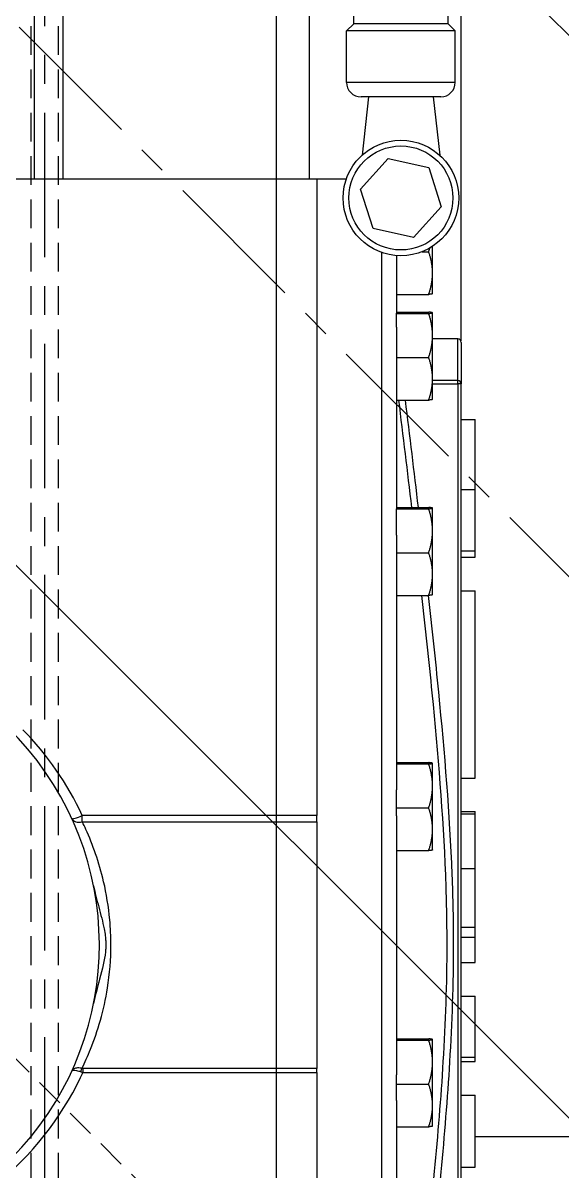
# Model space of a CAD drawing. Header units: inches. Extents: x -883 to 808, y -248 to 1051.
# Drawn here: x -397.84 to -393.18, y 716.53 to 726.46 of the extents above; entities that cross this region are included whole.
import ezdxf

# ---------------------------------------------------------------- set-up
doc = ezdxf.new("R2010")
doc.units = ezdxf.units.IN
doc.header["$MEASUREMENT"] = 0
doc.linetypes.add('CENTER', pattern=[2, 1.25, -0.25, 0.25, -0.25])
doc.linetypes.add('HIDDEN', pattern=[0.375, 0.25, -0.125])
doc.layers.get('0').update_dxf_attribs({"linetype": 'CONTINUOUS'})
for name, color, linetype in [('EQUIPMENT - COMPRESSORS', 41, 'CONTINUOUS'), ('P-HSS', 6, 'CONTINUOUS'), ('STRUCTUAL', 8, 'CONTINUOUS')]:
    doc.layers.add(name, color=color, linetype=linetype)

# ---------------------------------------------------------------- blocks, each defined once
blk = doc.blocks.new('A$Cb802d3fd')
for p, q in [((85.0733, 12.8195), (85.0733, 15.9545)), ((85.0733, 12.8195), (85.0733, 15.9545)), ((86.4818, 15.2645), (85.0733, 15.2645)), ((86.4818, 15.0145), (85.0733, 15.0145)), ((77.3437, 14.8409), (77.3437, 12.8195)), ((77.3765, 14.8409), (77.3437, 14.8409)), ((77.3437, 14.8409), (77.3437, 12.8195)), ((77.3765, 14.8409), (77.3437, 14.8409)), ((77.3765, 12.8195), (77.3765, 14.8409)), ((77.3765, 12.8195), (77.3765, 14.8409)), ((79.5115, 14.8467), (79.5115, 12.8195)), ((79.5115, 14.8467), (79.5655, 14.8467)), ((79.5115, 14.8467), (79.5115, 12.8195)), ((79.5115, 14.8467), (79.5655, 14.8467)), ((79.5655, 12.8195), (79.5655, 14.8467)), ((79.5655, 12.8195), (79.5655, 14.8467)), ((77.3437, 12.8195), (71.8233, 12.8195)), ((77.3437, 12.8195), (71.8233, 12.8195)), ((77.3437, 12.8195), (77.3765, 12.8195)), ((77.3437, 12.8195), (77.3765, 12.8195)), ((79.5115, 12.8195), (77.3765, 12.8195)), ((79.5115, 12.8195), (77.3765, 12.8195)), ((79.5115, 12.8195), (79.5655, 12.8195)), ((79.5115, 12.8195), (79.5655, 12.8195)), ((85.0733, 12.8195), (79.5655, 12.8195)), ((85.0733, 12.8195), (79.5655, 12.8195)), ((86.5743, 12.8845), (85.0733, 12.8845)), ((86.5743, 12.8845), (85.0733, 12.8845)), ((86.5743, 12.8845), (85.0733, 12.8845)), ((85.0733, 12.5633), (85.0733, 12.8195)), ((85.0733, 12.5633), (85.0733, 12.8195)), ((85.9093, 11.6209), (85.9093, 12.5609)), ((85.9093, 12.5609), (86.3543, 12.5609)), ((86.3543, 11.6209), (86.3543, 12.5609)), ((86.4168, 12.4984), (86.3543, 12.5609)), ((84.6441, 12.3314), (84.985, 12.4408)), ((84.985, 12.4408), (85.2501, 12.2004)), ((85.7843, 12.3704), (85.2797, 12.4268)), ((85.7843, 11.7459), (85.7843, 12.4359)), ((86.4168, 11.6834), (86.4168, 12.4984)), ((86.4168, 12.4984), (86.6368, 12.4984)), ((84.5685, 11.9815), (84.6441, 12.3314)), ((84.4386, 12.2595), (71.8233, 12.2595)), ((84.4386, 12.2595), (71.8233, 12.2595)), ((77.1009, 12.1295), (75.0343, 12.1295)), ((77.1009, 12.1295), (75.0343, 12.1295)), ((76.8727, 12.1284), (75.4261, 12.1284)), ((76.8727, 12.1284), (75.4261, 12.1284)), ((76.8727, 12.1295), (76.8727, 11.8505)), ((76.8727, 12.1295), (76.8727, 11.8505)), ((77.1009, 12.1295), (77.2418, 12.1295)), ((77.1009, 12.1295), (77.2418, 12.1295)), ((77.2418, 12.1295), (77.2418, 11.8505)), ((77.2418, 12.1295), (77.3221, 12.1295)), ((77.2418, 12.1295), (77.2418, 11.8505)), ((77.2418, 12.1295), (77.3221, 12.1295)), ((79.5637, 12.1295), (77.3221, 12.1295)), ((79.5637, 12.1295), (77.3221, 12.1295)), ((77.6225, 12.1295), (77.6225, 11.8505)), ((77.6225, 12.1295), (77.6225, 11.8505)), ((77.634, 12.1295), (77.634, 11.8505)), ((77.634, 12.1295), (77.634, 11.8505)), ((79.2626, 12.1284), (77.634, 12.1284)), ((79.2626, 12.1284), (77.634, 12.1284)), ((79.2626, 12.1295), (79.2626, 11.8505)), ((79.2626, 12.1295), (79.2626, 11.8505)), ((79.5637, 12.1295), (79.6317, 12.1295)), ((79.5637, 12.1295), (79.6317, 12.1295)), ((79.6317, 12.1295), (79.6317, 11.8505)), ((79.6317, 12.1295), (79.7882, 12.1295)), ((79.6317, 12.1295), (79.6317, 11.8505)), ((79.6317, 12.1295), (79.7882, 12.1295)), ((81.9931, 12.1295), (79.7882, 12.1295)), ((81.9931, 12.1295), (79.7882, 12.1295)), ((80.0123, 12.1295), (80.0123, 11.8505)), ((80.0123, 12.1295), (80.0123, 11.8505)), ((80.0239, 12.1295), (80.0239, 11.8505)), ((80.0239, 12.1295), (80.0239, 11.8505)), ((81.4705, 12.1284), (80.0239, 12.1284)), ((81.4705, 12.1284), (80.0239, 12.1284)), ((81.4705, 12.1295), (81.4705, 11.8505)), ((81.4705, 12.1295), (81.4705, 11.8505)), ((81.8396, 12.1295), (81.8396, 11.8505)), ((81.8396, 12.1295), (81.8396, 11.8505)), ((81.9931, 12.1295), (82.2203, 12.1295)), ((81.9931, 12.1295), (82.2203, 12.1295)), ((82.2203, 12.1295), (82.2203, 11.8505)), ((82.2203, 12.1295), (82.2211, 12.1295)), ((82.2203, 12.1295), (82.2203, 11.8505)), ((82.2203, 12.1295), (82.2211, 12.1295)), ((83.7903, 12.1295), (82.2211, 12.1295)), ((83.7903, 12.1295), (82.2211, 12.1295)), ((82.2318, 12.1295), (82.2318, 11.8505)), ((82.2318, 12.1295), (82.2318, 11.8505)), ((83.1604, 12.1284), (82.2318, 12.1284)), ((83.1604, 12.1284), (82.2318, 12.1284)), ((83.1604, 12.1295), (83.1604, 11.8505)), ((83.1604, 12.1295), (83.1604, 11.8505)), ((83.5295, 12.1295), (83.5295, 11.8505)), ((83.5295, 12.1295), (83.5295, 11.8505)), ((83.7903, 12.1295), (83.9101, 12.1295)), ((83.7903, 12.1295), (83.9101, 12.1295)), ((83.9101, 12.1295), (83.9101, 11.8505)), ((83.9101, 12.1295), (83.9133, 12.1295)), ((83.9101, 12.1295), (83.9101, 11.8505)), ((83.9101, 12.1295), (83.9133, 12.1295)), ((84.4108, 12.1295), (83.9133, 12.1295)), ((84.4108, 12.1295), (83.9133, 12.1295)), ((83.9217, 12.1295), (83.9217, 11.8505)), ((83.9217, 12.1295), (83.9217, 11.8505)), ((84.075, 12.1295), (84.075, 11.8505)), ((84.075, 12.1295), (84.075, 11.8505)), ((85.2501, 12.2004), (85.1745, 11.8505)), ((84.8337, 11.7411), (84.5685, 11.9815)), ((84.444, 11.9078), (84.444, 11.8505)), ((84.444, 11.9078), (84.444, 11.8505)), ((85.1745, 11.8505), (84.8337, 11.7411)), ((76.8784, 11.817), (76.8782, 11.8171)), ((76.8784, 11.817), (76.8782, 11.8171)), ((76.8784, 11.817), (77.0573, 11.817)), ((76.8784, 11.817), (77.0573, 11.817)), ((77.0573, 11.817), (77.4321, 11.817)), ((77.0573, 11.817), (77.4321, 11.817)), ((77.4321, 11.817), (77.6282, 11.817)), ((77.4321, 11.817), (77.6282, 11.817)), ((77.6282, 11.817), (77.6284, 11.817)), ((77.6282, 11.817), (77.6284, 11.817)), ((77.6284, 11.817), (77.6285, 11.8171)), ((77.6284, 11.817), (77.6285, 11.8171)), ((79.2682, 11.817), (79.2681, 11.8171)), ((79.2682, 11.817), (79.2681, 11.8171)), ((79.2682, 11.817), (79.4471, 11.817)), ((79.2682, 11.817), (79.4471, 11.817)), ((79.4471, 11.817), (79.822, 11.817)), ((79.4471, 11.817), (79.822, 11.817)), ((79.822, 11.817), (80.0181, 11.817)), ((79.822, 11.817), (80.0181, 11.817)), ((80.0181, 11.817), (80.0182, 11.817)), ((80.0181, 11.817), (80.0182, 11.817)), ((80.0182, 11.817), (80.0184, 11.8171)), ((80.0182, 11.817), (80.0184, 11.8171)), ((81.4762, 11.817), (81.476, 11.8171)), ((81.4762, 11.817), (81.476, 11.8171)), ((81.4762, 11.817), (81.6551, 11.817)), ((81.4762, 11.817), (81.6551, 11.817)), ((81.6551, 11.817), (82.0299, 11.817)), ((81.6551, 11.817), (82.0299, 11.817)), ((82.0299, 11.817), (82.226, 11.817)), ((82.0299, 11.817), (82.226, 11.817)), ((82.226, 11.817), (82.2262, 11.817)), ((82.226, 11.817), (82.2262, 11.817)), ((82.2262, 11.817), (82.2263, 11.8171)), ((82.2262, 11.817), (82.2263, 11.8171)), ((83.1661, 11.817), (83.1659, 11.8171)), ((83.1661, 11.817), (83.1659, 11.8171)), ((83.1661, 11.817), (83.3449, 11.817)), ((83.1661, 11.817), (83.3449, 11.817)), ((83.3011, 11.817), (83.3011, 11.5995)), ((83.3011, 11.817), (83.3011, 11.5995)), ((83.329, 11.5995), (83.329, 11.817)), ((83.329, 11.5995), (83.329, 11.817)), ((83.3449, 11.817), (83.7198, 11.817)), ((83.3449, 11.817), (83.7198, 11.817)), ((83.6898, 11.5995), (83.6898, 11.817)), ((83.6898, 11.5995), (83.6898, 11.817)), ((83.7198, 11.817), (83.9159, 11.817)), ((83.7198, 11.817), (83.9159, 11.817)), ((83.9159, 11.817), (83.9161, 11.817)), ((83.9159, 11.817), (83.9161, 11.817)), ((83.9161, 11.817), (83.9162, 11.8171)), ((83.9161, 11.817), (83.9162, 11.8171)), ((84.0806, 11.817), (84.0805, 11.8171)), ((84.0806, 11.817), (84.0805, 11.8171)), ((84.0806, 11.817), (84.2595, 11.817)), ((84.0806, 11.817), (84.2595, 11.817)), ((84.2595, 11.817), (84.491, 11.817)), ((84.2595, 11.817), (84.491, 11.817)), ((85.7843, 11.8115), (85.2797, 11.7551)), ((86.4168, 11.6834), (86.3543, 11.6209)), ((86.4168, 11.6834), (86.6368, 11.6834)), ((83.3011, 11.5995), (73.5955, 11.5995)), ((83.3011, 11.5995), (73.5955, 11.5995)), ((73.5955, 11.5695), (83.3011, 11.5695)), ((73.5955, 11.5695), (83.3011, 11.5695)), ((76.5245, 11.5695), (76.5245, 11.4495)), ((76.5245, 11.5695), (76.5245, 11.4495)), ((77.1472, 11.5695), (77.1472, 11.4495)), ((77.1472, 11.5695), (77.1472, 11.4495)), ((77.4367, 11.5695), (77.4367, 11.4495)), ((77.4367, 11.5695), (77.4367, 11.4495)), ((77.4764, 11.5695), (77.4764, 11.4495)), ((77.4764, 11.5695), (77.4764, 11.4495)), ((78.0042, 11.5695), (78.0042, 11.4495)), ((78.0042, 11.5695), (78.0042, 11.4495)), ((78.2937, 11.5695), (78.2937, 11.4495)), ((78.2937, 11.5695), (78.2937, 11.4495)), ((78.5129, 11.5695), (78.5129, 11.4495)), ((78.5129, 11.5695), (78.5129, 11.4495)), ((78.6, 11.5695), (78.6, 11.4495)), ((78.6, 11.5695), (78.6, 11.4495)), ((79.1085, 11.5695), (79.1085, 11.4495)), ((79.1085, 11.5695), (79.1085, 11.4495)), ((79.5819, 11.5695), (79.5819, 11.4495)), ((79.5819, 11.5695), (79.5819, 11.4495)), ((79.6022, 11.5695), (79.6022, 11.4495)), ((79.6022, 11.5695), (79.6022, 11.4495)), ((79.8907, 11.5695), (79.8907, 11.4495)), ((79.8907, 11.5695), (79.8907, 11.4495)), ((81.5107, 11.5695), (81.5107, 11.4495)), ((81.5107, 11.5695), (81.5107, 11.4495)), ((81.8003, 11.5695), (81.8003, 11.4495)), ((81.8003, 11.5695), (81.8003, 11.4495)), ((81.8567, 11.5695), (81.8567, 11.4495)), ((81.8567, 11.5695), (81.8567, 11.4495)), ((82.388, 11.5695), (82.388, 11.4495)), ((82.388, 11.5695), (82.388, 11.4495)), ((82.9934, 11.5695), (82.9934, 11.4495)), ((82.9934, 11.5695), (82.9934, 11.4495)), ((83.3011, 11.5995), (83.329, 11.5995)), ((83.3011, 11.5695), (83.3011, 11.5995)), ((83.3011, 11.5995), (83.329, 11.5995)), ((83.3011, 11.5695), (83.3011, 11.5995)), ((83.6598, 11.5695), (83.3011, 11.5695)), ((83.6598, 11.5695), (83.3011, 11.5695)), ((83.329, 11.5995), (83.6898, 11.5995)), ((83.329, 11.5995), (83.6898, 11.5995)), ((86.6267, 11.5733), (83.6744, 11.5733)), ((85.9093, 11.6209), (86.3543, 11.6209)), ((76.5245, 11.4495), (77.1472, 11.4495)), ((76.5245, 11.4495), (77.1472, 11.4495)), ((76.7853, 9.022), (76.7853, 11.4495)), ((77.4367, 11.4495), (77.4764, 11.4495)), ((77.4367, 11.4495), (77.4764, 11.4495)), ((77.4764, 11.4495), (78.0042, 11.4495)), ((77.4764, 11.4495), (78.0042, 11.4495)), ((78.2937, 11.4495), (78.5129, 11.4495)), ((78.2937, 11.4495), (78.5129, 11.4495)), ((78.5129, 11.4495), (78.6, 11.4495)), ((78.5129, 11.4495), (78.6, 11.4495)), ((78.6, 11.4495), (79.1085, 11.4495)), ((78.6, 11.4495), (79.1085, 11.4495)), ((79.1085, 11.4495), (79.5819, 11.4495)), ((79.1085, 11.4495), (79.5819, 11.4495)), ((79.5819, 11.4495), (79.6022, 11.4495)), ((79.5819, 11.4495), (79.6022, 11.4495)), ((79.8907, 11.4495), (81.5107, 11.4495)), ((79.8907, 11.4495), (81.5107, 11.4495)), ((81.8003, 11.4495), (81.8567, 11.4495)), ((81.8003, 11.4495), (81.8567, 11.4495)), ((81.8567, 11.4495), (82.388, 11.4495)), ((81.8567, 11.4495), (82.388, 11.4495)), ((82.388, 11.4495), (82.9934, 11.4495)), ((82.388, 11.4495), (82.9934, 11.4495))]:
    blk.add_line(p, q)
for radius in [0.5, 0.45]:
    blk.add_circle((84.9093, 12.0909), radius)
for centre, radius, start, end in [((78.4483, 17.3245), 2.625, 137.85005, 32.14995), ((78.4483, 17.3245), 2.625, 137.85005, 32.14995), ((85.9093, 12.4359), 0.125, 90, 180), ((85.9093, 11.7459), 0.125, 180, 270), ((83.6598, 11.5995), 0.03, 270, 0), ((83.6598, 11.5995), 0.03, 270, 0)]:
    blk.add_arc(centre, radius, start, end)
for centre, major_axis, ratio, start_param, end_param in [((79.5823, 14.8467), (-0.0416, 0.0909), 0.674493, 0, 1.271376), ((79.5823, 14.8467), (-0.0416, 0.0909), 0.674493, 0, 1.271376), ((79.5823, 14.8467), (-0.0416, 0.0909), 0.153713, 0, 1.500561), ((79.5823, 14.8467), (-0.0416, 0.0909), 0.153713, 0, 1.500561), ((77.335, 14.8503), (-0.0575, 0.0171), 0.278312, 3.958855, 4.526621), ((77.335, 14.8503), (-0.0575, 0.0171), 0.278312, 3.958855, 4.526621), ((83.3011, 11.5995), (0, -0.03), 0.931172, 0, 1.570796), ((83.3011, 11.5995), (0, -0.03), 0.931172, 0, 1.570796)]:
    blk.add_ellipse(centre, major_axis=major_axis, ratio=ratio, start_param=start_param, end_param=end_param)
for points, knots in [([(76.3751, 15.5933), (76.625, 15.285), (76.9404, 15.0342), (77.3143, 14.8545), (77.3289, 14.8476), (77.3437, 14.8409)], [-11.88336, -11.88336, -11.88336, -11.88336, -8.798576, -8.798576, -8.673186, -8.673186, -8.673186, -8.673186]), ([(76.3751, 15.5933), (76.625, 15.285), (76.9404, 15.0342), (77.3143, 14.8545), (77.3289, 14.8476), (77.3437, 14.8409)], [-11.88336, -11.88336, -11.88336, -11.88336, -8.798576, -8.798576, -8.673186, -8.673186, -8.673186, -8.673186]), ([(77.3559, 14.9376), (77.3595, 14.936), (77.3618, 14.9313), (77.363, 14.9174), (77.3623, 14.9086), (77.359, 14.8918), (77.3572, 14.8847), (77.3536, 14.8726), (77.352, 14.8677), (77.3502, 14.8629)], [-0.1318956, -0.1318956, -0.1318956, -0.1318956, -0.0850726, -0.0850726, -0.0428661, -0.0428661, -0.0164869, -0.0164869, 0, 0, 0, 0]), ([(77.3559, 14.9376), (77.3595, 14.936), (77.3618, 14.9313), (77.363, 14.9174), (77.3623, 14.9086), (77.359, 14.8918), (77.3572, 14.8847), (77.3536, 14.8726), (77.352, 14.8677), (77.3502, 14.8629)], [-0.1318956, -0.1318956, -0.1318956, -0.1318956, -0.0850726, -0.0850726, -0.0428661, -0.0428661, -0.0164869, -0.0164869, 0, 0, 0, 0]), ([(77.3778, 14.8503), (77.3791, 14.8554), (77.3801, 14.8605), (77.3819, 14.8734), (77.3823, 14.8811), (77.3814, 14.8998), (77.3789, 14.9101), (77.3702, 14.9274), (77.3637, 14.934), (77.3559, 14.9376)], [0, 0, 0, 0, 0.0164869, 0.0164869, 0.0428661, 0.0428661, 0.0850726, 0.0850726, 0.1318956, 0.1318956, 0.1318956, 0.1318956]), ([(77.3778, 14.8503), (77.3791, 14.8554), (77.3801, 14.8605), (77.3819, 14.8734), (77.3823, 14.8811), (77.3814, 14.8998), (77.3789, 14.9101), (77.3702, 14.9274), (77.3637, 14.934), (77.3559, 14.9376)], [0, 0, 0, 0, 0.0164869, 0.0164869, 0.0428661, 0.0428661, 0.0850726, 0.0850726, 0.1318956, 0.1318956, 0.1318956, 0.1318956]), ([(77.3502, 14.8629), (77.3493, 14.8603), (77.3485, 14.8577), (77.3469, 14.8527), (77.3462, 14.8504), (77.3451, 14.8465), (77.3447, 14.8451), (77.3441, 14.8427), (77.3439, 14.8418), (77.3437, 14.8409)], [0, 0, 0, 0, 0.00868211, 0.00868211, 0.01650824, 0.01650824, 0.02139957, 0.02139957, 0.02445666, 0.02445666, 0.02445666, 0.02445666]), ([(77.3502, 14.8629), (77.3493, 14.8603), (77.3485, 14.8577), (77.3469, 14.8527), (77.3462, 14.8504), (77.3451, 14.8465), (77.3447, 14.8451), (77.3441, 14.8427), (77.3439, 14.8418), (77.3437, 14.8409)], [0, 0, 0, 0, 0.00868211, 0.00868211, 0.01650824, 0.01650824, 0.02139957, 0.02139957, 0.02445666, 0.02445666, 0.02445666, 0.02445666]), ([(77.3765, 14.8409), (77.3765, 14.8413), (77.3766, 14.8417), (77.3766, 14.8427), (77.3766, 14.8434), (77.3768, 14.845), (77.3769, 14.8461), (77.3772, 14.8482), (77.3775, 14.8492), (77.3778, 14.8503)], [-0.02445666, -0.02445666, -0.02445666, -0.02445666, -0.02139957, -0.02139957, -0.01650824, -0.01650824, -0.00868211, -0.00868211, 0, 0, 0, 0]), ([(77.3765, 14.8409), (77.3765, 14.8413), (77.3766, 14.8417), (77.3766, 14.8427), (77.3766, 14.8434), (77.3768, 14.845), (77.3769, 14.8461), (77.3772, 14.8482), (77.3775, 14.8492), (77.3778, 14.8503)], [-0.02445666, -0.02445666, -0.02445666, -0.02445666, -0.02139957, -0.02139957, -0.01650824, -0.01650824, -0.00868211, -0.00868211, 0, 0, 0, 0]), ([(77.3778, 14.8503), (77.4299, 14.8247), (77.4856, 14.7995), (77.6995, 14.7132), (77.8796, 14.6596), (78.1952, 14.6098), (78.3225, 14.5995), (78.5199, 14.5995), (78.592, 14.6027), (78.7773, 14.6194), (78.8883, 14.6378), (79.161, 14.7013), (79.3148, 14.7565), (79.4683, 14.826), (79.4902, 14.8363), (79.5115, 14.8467)], [1.367514, 1.367514, 1.367514, 1.367514, 1.998552, 1.998552, 3.634182, 3.634182, 4.65645, 4.65645, 5.238507, 5.238507, 6.169797, 6.169797, 7.659861, 7.659861, 7.915756, 7.915756, 7.915756, 7.915756]), ([(77.3778, 14.8503), (77.4299, 14.8247), (77.4856, 14.7995), (77.6995, 14.7132), (77.8796, 14.6596), (78.1952, 14.6098), (78.3225, 14.5995), (78.5199, 14.5995), (78.592, 14.6027), (78.7773, 14.6194), (78.8883, 14.6378), (79.161, 14.7013), (79.3148, 14.7565), (79.4683, 14.826), (79.4902, 14.8363), (79.5115, 14.8467)], [1.367514, 1.367514, 1.367514, 1.367514, 1.998552, 1.998552, 3.634182, 3.634182, 4.65645, 4.65645, 5.238507, 5.238507, 6.169797, 6.169797, 7.659861, 7.659861, 7.915756, 7.915756, 7.915756, 7.915756]), ([(78.9579, 14.7494), (78.8985, 14.7377), (78.8362, 14.7211), (78.7089, 14.687), (78.6455, 14.6698), (78.5658, 14.6542), (78.5448, 14.6506), (78.5096, 14.6462), (78.4953, 14.6449), (78.4737, 14.6436), (78.4665, 14.6433), (78.4534, 14.6431), (78.4477, 14.6431), (78.4353, 14.6432), (78.4287, 14.6434), (78.4099, 14.6443), (78.3978, 14.6452), (78.3142, 14.6541), (78.2373, 14.6738), (78.079, 14.7161), (78.0069, 14.7359), (77.9387, 14.7494)], [-2.884549, -2.884549, -2.884549, -2.884549, -2.365148, -2.365148, -1.810161, -1.810161, -1.615537, -1.615537, -1.483311, -1.483311, -1.416555, -1.416555, -1.363534, -1.363534, -1.3026, -1.3026, -1.190485, -1.190485, -0.530045, -0.530045, 0, 0, 0, 0]), ([(78.9579, 14.7494), (78.8985, 14.7377), (78.8362, 14.7211), (78.7089, 14.687), (78.6455, 14.6698), (78.5658, 14.6542), (78.5448, 14.6506), (78.5096, 14.6462), (78.4953, 14.6449), (78.4737, 14.6436), (78.4665, 14.6433), (78.4534, 14.6431), (78.4477, 14.6431), (78.4353, 14.6432), (78.4287, 14.6434), (78.4099, 14.6443), (78.3978, 14.6452), (78.3142, 14.6541), (78.2373, 14.6738), (78.079, 14.7161), (78.0069, 14.7359), (77.9387, 14.7494)], [-2.884549, -2.884549, -2.884549, -2.884549, -2.365148, -2.365148, -1.810161, -1.810161, -1.615537, -1.615537, -1.483311, -1.483311, -1.416555, -1.416555, -1.363534, -1.363534, -1.3026, -1.3026, -1.190485, -1.190485, -0.530045, -0.530045, 0, 0, 0, 0]), ([(81.4705, 11.9119), (81.1892, 11.8805), (80.9079, 11.8505), (80.102, 11.7711), (79.5772, 11.7267), (78.8507, 11.6985), (78.6495, 11.6943), (78.1116, 11.6943), (77.7749, 11.7063), (77.1213, 11.7459), (76.8044, 11.7721), (76.1336, 11.835), (75.7798, 11.8724), (75.4261, 11.9118)], [-20.099381, -20.099381, -20.099381, -20.099381, -17.941335, -17.941335, -13.921623, -13.921623, -12.382278, -12.382278, -9.806454, -9.806454, -7.378832, -7.378832, -4.665153, -4.665153, -4.665153, -4.665153]), ([(81.4705, 11.9119), (81.1892, 11.8805), (80.9079, 11.8505), (80.102, 11.7711), (79.5772, 11.7267), (78.8507, 11.6985), (78.6495, 11.6943), (78.1116, 11.6943), (77.7749, 11.7063), (77.1213, 11.7459), (76.8044, 11.7721), (76.1336, 11.835), (75.7798, 11.8724), (75.4261, 11.9118)], [-20.099381, -20.099381, -20.099381, -20.099381, -17.941335, -17.941335, -13.921623, -13.921623, -12.382278, -12.382278, -9.806454, -9.806454, -7.378832, -7.378832, -4.665153, -4.665153, -4.665153, -4.665153]), ([(75.4261, 11.8516), (75.7778, 11.8124), (76.1298, 11.7753), (76.7993, 11.7127), (77.1169, 11.6864), (77.7723, 11.6468), (78.1103, 11.6348), (78.6503, 11.6348), (78.8523, 11.639), (79.5813, 11.6673), (80.1072, 11.7116), (80.9118, 11.7908), (81.1913, 11.8206), (81.4705, 11.8516)], [4.682072, 4.682072, 4.682072, 4.682072, 7.378832, 7.378832, 9.806454, 9.806454, 12.382278, 12.382278, 13.921623, 13.921623, 17.941335, 17.941335, 20.082463, 20.082463, 20.082463, 20.082463]), ([(75.4261, 11.8516), (75.7778, 11.8124), (76.1298, 11.7753), (76.7993, 11.7127), (77.1169, 11.6864), (77.7723, 11.6468), (78.1103, 11.6348), (78.6503, 11.6348), (78.8523, 11.639), (79.5813, 11.6673), (80.1072, 11.7116), (80.9118, 11.7908), (81.1913, 11.8206), (81.4705, 11.8516)], [4.682072, 4.682072, 4.682072, 4.682072, 7.378832, 7.378832, 9.806454, 9.806454, 12.382278, 12.382278, 13.921623, 13.921623, 17.941335, 17.941335, 20.082463, 20.082463, 20.082463, 20.082463])]:
    blk.add_open_spline(points, degree=3, knots=knots)
for points in [[(79.5655, 14.8467), (79.8415, 14.9749), (80.0924, 15.1489), (80.3088, 15.3601)], [(79.5655, 14.8467), (79.8415, 14.9749), (80.0924, 15.1489), (80.3088, 15.3601)], [(83.1604, 12.1114), (82.8509, 12.0734), (82.5414, 12.0359), (82.2318, 11.9994)], [(83.1604, 12.1114), (82.8509, 12.0734), (82.5414, 12.0359), (82.2318, 11.9994)], [(82.2318, 11.9391), (82.5415, 11.9756), (82.851, 12.013), (83.1604, 12.051)], [(82.2318, 11.9391), (82.5415, 11.9756), (82.851, 12.013), (83.1604, 12.051)]]:
    blk.add_open_spline(points, degree=3)
for points, weights in [([(76.8727, 11.8505), (76.9716, 11.817), (77.0573, 11.817)], [1.01001874936, 1.04314139574, 1]), ([(76.8782, 11.8171), (76.8757, 11.8186), (76.8727, 11.8505)], [1.00396123641, 1.04155344879, 1.01001874936]), ([(76.8727, 11.8505), (76.9716, 11.817), (77.0573, 11.817)], [1.01001874936, 1.04314139574, 1]), ([(76.8782, 11.8171), (76.8757, 11.8186), (76.8727, 11.8505)], [1.00396123641, 1.04155344879, 1.01001874936]), ([(77.0573, 11.817), (77.1429, 11.817), (77.2418, 11.8505)], [1, 1.04314139574, 1.01001874936]), ([(77.0573, 11.817), (77.1429, 11.817), (77.2418, 11.8505)], [1, 1.04314139574, 1.01001874936]), ([(77.2418, 11.8505), (77.3438, 11.817), (77.4321, 11.817)], [1.01001874936, 1.04314139574, 1]), ([(77.2418, 11.8505), (77.3438, 11.817), (77.4321, 11.817)], [1.01001874936, 1.04314139574, 1]), ([(77.4321, 11.817), (77.5205, 11.817), (77.6225, 11.8505)], [1, 1.04314139574, 1.01001874936]), ([(77.4321, 11.817), (77.5205, 11.817), (77.6225, 11.8505)], [1, 1.04314139574, 1.01001874936]), ([(77.6225, 11.8505), (77.6256, 11.817), (77.6282, 11.817)], [1.01001874936, 1.04314139574, 1]), ([(77.6225, 11.8505), (77.6256, 11.817), (77.6282, 11.817)], [1.01001874936, 1.04314139574, 1]), ([(77.6282, 11.817), (77.6309, 11.817), (77.634, 11.8505)], [1, 1.04314139574, 1.01001874936]), ([(77.6282, 11.817), (77.6309, 11.817), (77.634, 11.8505)], [1, 1.04314139574, 1.01001874936]), ([(79.2626, 11.8505), (79.3615, 11.817), (79.4471, 11.817)], [1.01001874936, 1.04314139574, 1]), ([(79.2681, 11.8171), (79.2655, 11.8186), (79.2626, 11.8505)], [1.00396123641, 1.04155344879, 1.01001874936]), ([(79.2626, 11.8505), (79.3615, 11.817), (79.4471, 11.817)], [1.01001874936, 1.04314139574, 1]), ([(79.2681, 11.8171), (79.2655, 11.8186), (79.2626, 11.8505)], [1.00396123641, 1.04155344879, 1.01001874936]), ([(79.4471, 11.817), (79.5328, 11.817), (79.6317, 11.8505)], [1, 1.04314139574, 1.01001874936]), ([(79.4471, 11.817), (79.5328, 11.817), (79.6317, 11.8505)], [1, 1.04314139574, 1.01001874936]), ([(79.6317, 11.8505), (79.7337, 11.817), (79.822, 11.817)], [1.01001874936, 1.04314139574, 1]), ([(79.6317, 11.8505), (79.7337, 11.817), (79.822, 11.817)], [1.01001874936, 1.04314139574, 1]), ([(79.822, 11.817), (79.9103, 11.817), (80.0123, 11.8505)], [1, 1.04314139574, 1.01001874936]), ([(79.822, 11.817), (79.9103, 11.817), (80.0123, 11.8505)], [1, 1.04314139574, 1.01001874936]), ([(80.0123, 11.8505), (80.0154, 11.817), (80.0181, 11.817)], [1.01001874936, 1.04314139574, 1]), ([(80.0123, 11.8505), (80.0154, 11.817), (80.0181, 11.817)], [1.01001874936, 1.04314139574, 1]), ([(80.0181, 11.817), (80.0208, 11.817), (80.0239, 11.8505)], [1, 1.04314139574, 1.01001874936]), ([(80.0181, 11.817), (80.0208, 11.817), (80.0239, 11.8505)], [1, 1.04314139574, 1.01001874936]), ([(81.4705, 11.8505), (81.5694, 11.817), (81.6551, 11.817)], [1.01001874936, 1.04314139574, 1]), ([(81.476, 11.8171), (81.4735, 11.8186), (81.4705, 11.8505)], [1.00396123641, 1.04155344879, 1.01001874936]), ([(81.4705, 11.8505), (81.5694, 11.817), (81.6551, 11.817)], [1.01001874936, 1.04314139574, 1]), ([(81.476, 11.8171), (81.4735, 11.8186), (81.4705, 11.8505)], [1.00396123641, 1.04155344879, 1.01001874936]), ([(81.6551, 11.817), (81.7407, 11.817), (81.8396, 11.8505)], [1, 1.04314139574, 1.01001874936]), ([(81.6551, 11.817), (81.7407, 11.817), (81.8396, 11.8505)], [1, 1.04314139574, 1.01001874936]), ([(81.8396, 11.8505), (81.9416, 11.817), (82.0299, 11.817)], [1.01001874936, 1.04314139574, 1]), ([(81.8396, 11.8505), (81.9416, 11.817), (82.0299, 11.817)], [1.01001874936, 1.04314139574, 1]), ([(82.0299, 11.817), (82.1183, 11.817), (82.2203, 11.8505)], [1, 1.04314139574, 1.01001874936]), ([(82.0299, 11.817), (82.1183, 11.817), (82.2203, 11.8505)], [1, 1.04314139574, 1.01001874936]), ([(82.2203, 11.8505), (82.2234, 11.817), (82.226, 11.817)], [1.01001874936, 1.04314139574, 1]), ([(82.2203, 11.8505), (82.2234, 11.817), (82.226, 11.817)], [1.01001874936, 1.04314139574, 1]), ([(82.226, 11.817), (82.2287, 11.817), (82.2318, 11.8505)], [1, 1.04314139574, 1.01001874936]), ([(82.226, 11.817), (82.2287, 11.817), (82.2318, 11.8505)], [1, 1.04314139574, 1.01001874936]), ([(83.1604, 11.8505), (83.2593, 11.817), (83.3449, 11.817)], [1.01001874936, 1.04314139574, 1]), ([(83.1659, 11.8171), (83.1634, 11.8186), (83.1604, 11.8505)], [1.00396123641, 1.04155344879, 1.01001874936]), ([(83.1604, 11.8505), (83.2593, 11.817), (83.3449, 11.817)], [1.01001874936, 1.04314139574, 1]), ([(83.1659, 11.8171), (83.1634, 11.8186), (83.1604, 11.8505)], [1.00396123641, 1.04155344879, 1.01001874936]), ([(83.3449, 11.817), (83.4306, 11.817), (83.5295, 11.8505)], [1, 1.04314139574, 1.01001874936]), ([(83.3449, 11.817), (83.4306, 11.817), (83.5295, 11.8505)], [1, 1.04314139574, 1.01001874936]), ([(83.5295, 11.8505), (83.6315, 11.817), (83.7198, 11.817)], [1.01001874936, 1.04314139574, 1]), ([(83.5295, 11.8505), (83.6315, 11.817), (83.7198, 11.817)], [1.01001874936, 1.04314139574, 1]), ([(83.7198, 11.817), (83.8081, 11.817), (83.9101, 11.8505)], [1, 1.04314139574, 1.01001874936]), ([(83.7198, 11.817), (83.8081, 11.817), (83.9101, 11.8505)], [1, 1.04314139574, 1.01001874936]), ([(83.9101, 11.8505), (83.9132, 11.817), (83.9159, 11.817)], [1.01001874936, 1.04314139574, 1]), ([(83.9101, 11.8505), (83.9132, 11.817), (83.9159, 11.817)], [1.01001874936, 1.04314139574, 1]), ([(83.9159, 11.817), (83.9186, 11.817), (83.9217, 11.8505)], [1, 1.04314139574, 1.01001874936]), ([(83.9159, 11.817), (83.9186, 11.817), (83.9217, 11.8505)], [1, 1.04314139574, 1.01001874936]), ([(84.075, 11.8505), (84.1739, 11.817), (84.2595, 11.817)], [1.01001874936, 1.04314139574, 1]), ([(84.0805, 11.8171), (84.0779, 11.8186), (84.075, 11.8505)], [1.00396123641, 1.04155344879, 1.01001874936]), ([(84.075, 11.8505), (84.1739, 11.817), (84.2595, 11.817)], [1.01001874936, 1.04314139574, 1]), ([(84.0805, 11.8171), (84.0779, 11.8186), (84.075, 11.8505)], [1.00396123641, 1.04155344879, 1.01001874936]), ([(84.2595, 11.817), (84.3451, 11.817), (84.444, 11.8505)], [1, 1.04314139574, 1.01001874936]), ([(84.2595, 11.817), (84.3451, 11.817), (84.444, 11.8505)], [1, 1.04314139574, 1.01001874936]), ([(84.444, 11.8505), (84.4606, 11.8451), (84.4765, 11.8405)], [1.01001874936, 1.01525792819, 1.01858902865]), ([(84.444, 11.8505), (84.4606, 11.8451), (84.4765, 11.8405)], [1.01001874936, 1.01525792819, 1.01858902865])]:
    blk.add_rational_spline(points, weights, degree=2)

msp = doc.modelspace()

# ---------------------------------------------------------------- linework, layer by layer
at = {"layer": 'P-HSS'}
for p, q in [((-386.19459, 719.42689), (-405.0249, 738.25719)), ((-390.87918, 714.74231), (-409.70948, 733.57261))]:
    msp.add_line(p, q, dxfattribs=at)
at = {"layer": 'P-HSS', "color": 7, "linetype": 'CENTER'}
msp.add_line((-388.50566, 717.05337), (-407.36719, 735.9149), dxfattribs=at)
at = {"layer": 'P-HSS', "color": 8, "linetype": 'HIDDEN'}
msp.add_line((-388.50824, 708.10045), (-411.84494, 731.43715), dxfattribs=at)
at = {"layer": 'STRUCTUAL', "linetype": 'HIDDEN'}
for p, q in [((-397.77469, 797.68284), (-397.77469, 616.52025)), ((-397.53969, 797.68284), (-397.53969, 616.52025))]:
    msp.add_line(p, q, dxfattribs=at)
at = {"layer": 'STRUCTUAL', "linetype": 'CENTER'}
msp.add_line((-397.65719, 797.68284), (-397.65719, 616.28525), dxfattribs=at)
at = {"layer": 'STRUCTUAL'}
msp.add_line((-395.65219, 795.30034), (-395.65219, 618.40775), dxfattribs=at)

# ---------------------------------------------------------------- block references
at = {"layer": 'EQUIPMENT - COMPRESSORS', "rotation": 89.99999999999999}
msp.add_blockref('A$Cb802d3fd', (-382.48269, 640.03559), dxfattribs=at)

doc.saveas('drawing.dxf')
